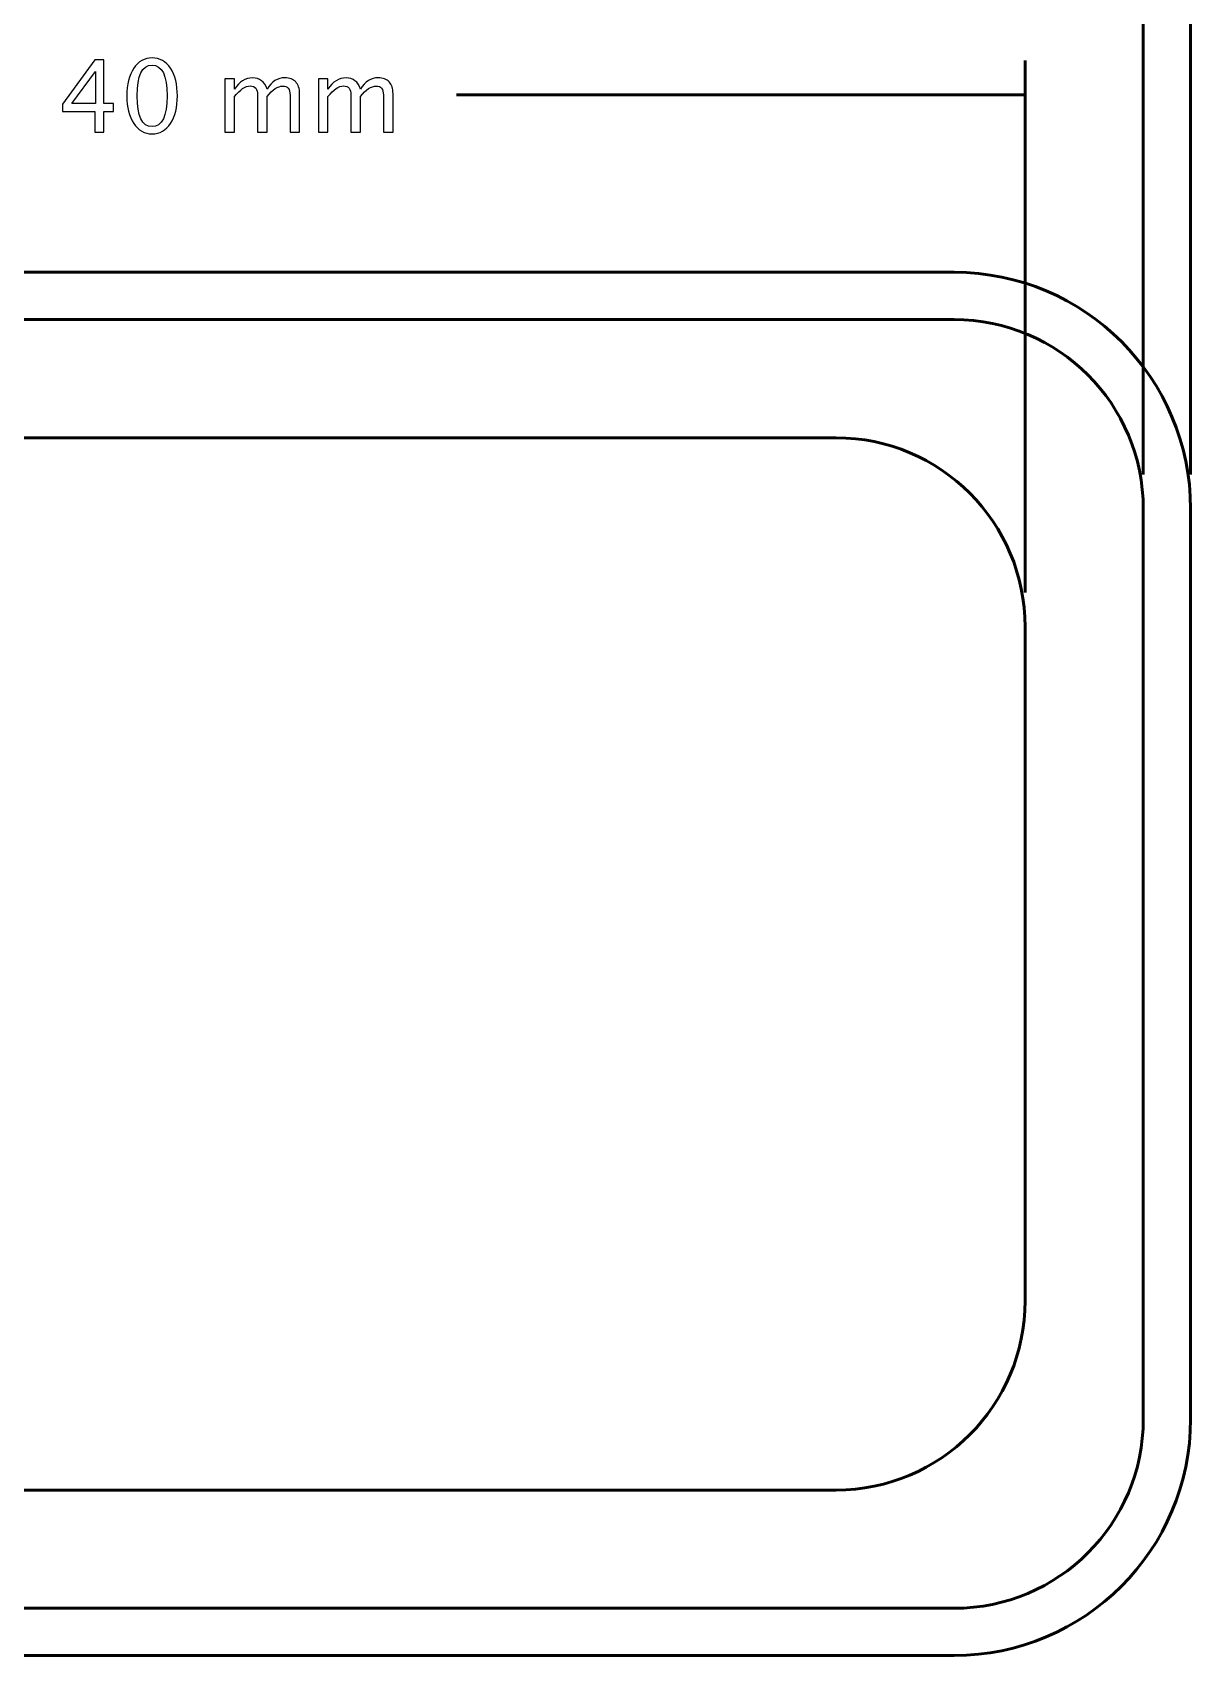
# Model space of a CAD drawing. Header units: centimetres. Extents: x -17.7 to 15.2, y -27.6 to 36.6.
# Drawn here: x -5.9 to 3.9, y 15.15 to 28.88 of the extents above; entities that cross this region are included whole.
import ezdxf

# ---------------------------------------------------------------- set-up
doc = ezdxf.new("R2010")
doc.units = ezdxf.units.CM
doc.header["$MEASUREMENT"] = 0
doc.layers.add('Layer 1', color=7, linetype='Continuous')

msp = doc.modelspace()

# ---------------------------------------------------------------- linework, layer by layer
at = {"layer": 'Layer 1', "lineweight": 53}
for points in [[(3.9, 25.14106), (3.9, 25.14106), (3.9, 31.64106), (3.9, 31.64106)], [(3.5, 25.14106), (3.5, 25.14106), (3.5, 30.14106), (3.5, 30.14106)], [(2.5, 24.14106), (2.5, 24.14106), (2.5, 28.64106), (2.5, 28.64106)], [(-2.31368, 28.35), (-2.31368, 28.35), (2.5, 28.35), (2.5, 28.35)]]:
    msp.add_open_spline(points, degree=3, dxfattribs=at)
at = {"layer": 'Layer 1'}
for points, knots in [([(-5.37293, 28.03631), (-5.37293, 28.03631), (-5.37293, 28.20988), (-5.37293, 28.20988), (-5.37293, 28.20988), (-5.37293, 28.20988), (-5.64894, 28.20988), (-5.64894, 28.20988), (-5.64894, 28.20988), (-5.64894, 28.20988), (-5.64894, 28.27168), (-5.64894, 28.27168), (-5.64894, 28.27168), (-5.64894, 28.27168), (-5.37293, 28.64845), (-5.37293, 28.64845), (-5.37293, 28.64845), (-5.37293, 28.64845), (-5.29673, 28.64845), (-5.29673, 28.64845), (-5.29673, 28.64845), (-5.29673, 28.64845), (-5.29673, 28.27676), (-5.29673, 28.27676), (-5.29673, 28.27676), (-5.29673, 28.27676), (-5.2146, 28.27676), (-5.2146, 28.27676), (-5.2146, 28.27676), (-5.2146, 28.27676), (-5.2146, 28.20988), (-5.2146, 28.20988), (-5.2146, 28.20988), (-5.2146, 28.20988), (-5.29673, 28.20988), (-5.29673, 28.20988), (-5.29673, 28.20988), (-5.29673, 28.20988), (-5.29673, 28.03631), (-5.29673, 28.03631), (-5.29673, 28.03631), (-5.29673, 28.03631), (-5.37293, 28.03631), (-5.37293, 28.03631)], [0, 0, 0, 0, 0.08333333, 0.08333333, 0.08333333, 0.08333333, 0.16666667, 0.16666667, 0.16666667, 0.16666667, 0.25, 0.25, 0.25, 0.25, 0.33333333, 0.33333333, 0.33333333, 0.33333333, 0.41666667, 0.41666667, 0.41666667, 0.41666667, 0.5, 0.5, 0.5, 0.5, 0.58333333, 0.58333333, 0.58333333, 0.58333333, 0.66666667, 0.66666667, 0.66666667, 0.66666667, 0.75, 0.75, 0.75, 0.75, 0.83333333, 0.83333333, 0.83333333, 0.83333333, 1, 1, 1, 1]), ([(-4.88919, 28.02107), (-4.9534, 28.02107), (-5.00519, 28.05056), (-5.04442, 28.10941), (-5.04442, 28.10941), (-5.08379, 28.16825), (-5.1034, 28.24586), (-5.1034, 28.34238), (-5.1034, 28.34238), (-5.1034, 28.4389), (-5.08379, 28.51651), (-5.04442, 28.57536), (-5.04442, 28.57536), (-5.00519, 28.6342), (-4.9534, 28.66369), (-4.88919, 28.66369), (-4.88919, 28.66369), (-4.8247, 28.66369), (-4.77292, 28.63434), (-4.73369, 28.57564), (-4.73369, 28.57564), (-4.6946, 28.51694), (-4.67498, 28.43918), (-4.67498, 28.34238), (-4.67498, 28.34238), (-4.67498, 28.24586), (-4.6946, 28.16825), (-4.73369, 28.10941), (-4.73369, 28.10941), (-4.77292, 28.05056), (-4.8247, 28.02107), (-4.88919, 28.02107)], [0, 0, 0, 0, 0.11111111, 0.11111111, 0.11111111, 0.11111111, 0.22222222, 0.22222222, 0.22222222, 0.22222222, 0.33333333, 0.33333333, 0.33333333, 0.33333333, 0.44444444, 0.44444444, 0.44444444, 0.44444444, 0.55555556, 0.55555556, 0.55555556, 0.55555556, 0.66666667, 0.66666667, 0.66666667, 0.66666667, 0.77777778, 0.77777778, 0.77777778, 0.77777778, 1, 1, 1, 1]), ([(-4.88933, 28.08203), (-4.80453, 28.08203), (-4.76219, 28.16881), (-4.76219, 28.34238), (-4.76219, 28.34238), (-4.76219, 28.51595), (-4.80453, 28.60273), (-4.88933, 28.60273), (-4.88933, 28.60273), (-4.97386, 28.60273), (-5.01619, 28.51595), (-5.01619, 28.34238), (-5.01619, 28.34238), (-5.01619, 28.16881), (-4.97386, 28.08203), (-4.88933, 28.08203)], [0, 0, 0, 0, 0.2, 0.2, 0.2, 0.2, 0.4, 0.4, 0.4, 0.4, 0.6, 0.6, 0.6, 0.6, 1, 1, 1, 1]), ([(-5.56865, 28.27676), (-5.56865, 28.27676), (-5.36785, 28.27676), (-5.36785, 28.27676), (-5.36785, 28.27676), (-5.36785, 28.27676), (-5.36785, 28.54798), (-5.36785, 28.54798), (-5.36785, 28.54798), (-5.36785, 28.54798), (-5.56865, 28.27676), (-5.56865, 28.27676)], [0, 0, 0, 0, 0.25, 0.25, 0.25, 0.25, 0.5, 0.5, 0.5, 0.5, 1, 1, 1, 1]), ([(-4.27225, 28.03631), (-4.27225, 28.03631), (-4.27225, 28.48505), (-4.27225, 28.48505), (-4.27225, 28.48505), (-4.27225, 28.48505), (-4.19097, 28.48505), (-4.19097, 28.48505), (-4.19097, 28.48505), (-4.19097, 28.48505), (-4.19097, 28.40024), (-4.19097, 28.40024), (-4.19097, 28.40024), (-4.15132, 28.46303), (-4.10052, 28.49436), (-4.03829, 28.49436), (-4.03829, 28.49436), (-3.97831, 28.49436), (-3.93753, 28.46303), (-3.9158, 28.40024), (-3.9158, 28.40024), (-3.87728, 28.4636), (-3.82704, 28.49521), (-3.76538, 28.49521), (-3.76538, 28.49521), (-3.72601, 28.49521), (-3.69539, 28.48363), (-3.67351, 28.46035), (-3.67351, 28.46035), (-3.65164, 28.43707), (-3.64063, 28.40447), (-3.64063, 28.36256), (-3.64063, 28.36256), (-3.64063, 28.36256), (-3.64063, 28.03631), (-3.64063, 28.03631), (-3.64063, 28.03631), (-3.64063, 28.03631), (-3.72191, 28.03631), (-3.72191, 28.03631), (-3.72191, 28.03631), (-3.72191, 28.03631), (-3.72191, 28.34915), (-3.72191, 28.34915), (-3.72191, 28.34915), (-3.72191, 28.40024), (-3.74223, 28.42578), (-3.78287, 28.42578), (-3.78287, 28.42578), (-3.82507, 28.42578), (-3.86938, 28.396), (-3.9158, 28.33631), (-3.9158, 28.33631), (-3.9158, 28.33631), (-3.9158, 28.03631), (-3.9158, 28.03631), (-3.9158, 28.03631), (-3.9158, 28.03631), (-3.99708, 28.03631), (-3.99708, 28.03631), (-3.99708, 28.03631), (-3.99708, 28.03631), (-3.99708, 28.34944), (-3.99708, 28.34944), (-3.99708, 28.34944), (-3.99708, 28.40094), (-4.01768, 28.42662), (-4.05903, 28.42662), (-4.05903, 28.42662), (-4.10009, 28.42662), (-4.14412, 28.39671), (-4.19097, 28.33674), (-4.19097, 28.33674), (-4.19097, 28.33674), (-4.19097, 28.03631), (-4.19097, 28.03631), (-4.19097, 28.03631), (-4.19097, 28.03631), (-4.27225, 28.03631), (-4.27225, 28.03631)], [0, 0, 0, 0, 0.04761905, 0.04761905, 0.04761905, 0.04761905, 0.0952381, 0.0952381, 0.0952381, 0.0952381, 0.14285714, 0.14285714, 0.14285714, 0.14285714, 0.19047619, 0.19047619, 0.19047619, 0.19047619, 0.23809524, 0.23809524, 0.23809524, 0.23809524, 0.28571429, 0.28571429, 0.28571429, 0.28571429, 0.33333333, 0.33333333, 0.33333333, 0.33333333, 0.38095238, 0.38095238, 0.38095238, 0.38095238, 0.42857143, 0.42857143, 0.42857143, 0.42857143, 0.47619048, 0.47619048, 0.47619048, 0.47619048, 0.52380952, 0.52380952, 0.52380952, 0.52380952, 0.57142857, 0.57142857, 0.57142857, 0.57142857, 0.61904762, 0.61904762, 0.61904762, 0.61904762, 0.66666667, 0.66666667, 0.66666667, 0.66666667, 0.71428571, 0.71428571, 0.71428571, 0.71428571, 0.76190476, 0.76190476, 0.76190476, 0.76190476, 0.80952381, 0.80952381, 0.80952381, 0.80952381, 0.85714286, 0.85714286, 0.85714286, 0.85714286, 0.9047619, 0.9047619, 0.9047619, 0.9047619, 1, 1, 1, 1]), ([(-3.48174, 28.03631), (-3.48174, 28.03631), (-3.48174, 28.48505), (-3.48174, 28.48505), (-3.48174, 28.48505), (-3.48174, 28.48505), (-3.40046, 28.48505), (-3.40046, 28.48505), (-3.40046, 28.48505), (-3.40046, 28.48505), (-3.40046, 28.40024), (-3.40046, 28.40024), (-3.40046, 28.40024), (-3.36081, 28.46303), (-3.31001, 28.49436), (-3.24778, 28.49436), (-3.24778, 28.49436), (-3.1878, 28.49436), (-3.14702, 28.46303), (-3.12529, 28.40024), (-3.12529, 28.40024), (-3.08677, 28.4636), (-3.03653, 28.49521), (-2.97487, 28.49521), (-2.97487, 28.49521), (-2.9355, 28.49521), (-2.90488, 28.48363), (-2.883, 28.46035), (-2.883, 28.46035), (-2.86113, 28.43707), (-2.85012, 28.40447), (-2.85012, 28.36256), (-2.85012, 28.36256), (-2.85012, 28.36256), (-2.85012, 28.03631), (-2.85012, 28.03631), (-2.85012, 28.03631), (-2.85012, 28.03631), (-2.9314, 28.03631), (-2.9314, 28.03631), (-2.9314, 28.03631), (-2.9314, 28.03631), (-2.9314, 28.34915), (-2.9314, 28.34915), (-2.9314, 28.34915), (-2.9314, 28.40024), (-2.95172, 28.42578), (-2.99236, 28.42578), (-2.99236, 28.42578), (-3.03456, 28.42578), (-3.07887, 28.396), (-3.12529, 28.33631), (-3.12529, 28.33631), (-3.12529, 28.33631), (-3.12529, 28.03631), (-3.12529, 28.03631), (-3.12529, 28.03631), (-3.12529, 28.03631), (-3.20657, 28.03631), (-3.20657, 28.03631), (-3.20657, 28.03631), (-3.20657, 28.03631), (-3.20657, 28.34944), (-3.20657, 28.34944), (-3.20657, 28.34944), (-3.20657, 28.40094), (-3.22717, 28.42662), (-3.26852, 28.42662), (-3.26852, 28.42662), (-3.30958, 28.42662), (-3.35361, 28.39671), (-3.40046, 28.33674), (-3.40046, 28.33674), (-3.40046, 28.33674), (-3.40046, 28.03631), (-3.40046, 28.03631), (-3.40046, 28.03631), (-3.40046, 28.03631), (-3.48174, 28.03631), (-3.48174, 28.03631)], [0, 0, 0, 0, 0.04761905, 0.04761905, 0.04761905, 0.04761905, 0.0952381, 0.0952381, 0.0952381, 0.0952381, 0.14285714, 0.14285714, 0.14285714, 0.14285714, 0.19047619, 0.19047619, 0.19047619, 0.19047619, 0.23809524, 0.23809524, 0.23809524, 0.23809524, 0.28571429, 0.28571429, 0.28571429, 0.28571429, 0.33333333, 0.33333333, 0.33333333, 0.33333333, 0.38095238, 0.38095238, 0.38095238, 0.38095238, 0.42857143, 0.42857143, 0.42857143, 0.42857143, 0.47619048, 0.47619048, 0.47619048, 0.47619048, 0.52380952, 0.52380952, 0.52380952, 0.52380952, 0.57142857, 0.57142857, 0.57142857, 0.57142857, 0.61904762, 0.61904762, 0.61904762, 0.61904762, 0.66666667, 0.66666667, 0.66666667, 0.66666667, 0.71428571, 0.71428571, 0.71428571, 0.71428571, 0.76190476, 0.76190476, 0.76190476, 0.76190476, 0.80952381, 0.80952381, 0.80952381, 0.80952381, 0.85714286, 0.85714286, 0.85714286, 0.85714286, 0.9047619, 0.9047619, 0.9047619, 0.9047619, 1, 1, 1, 1])]:
    msp.add_open_spline(points, degree=3, knots=knots, dxfattribs=at)
at = {"layer": 'Layer 1', "lineweight": 53}
for points in [[(-12.9, 17.15), (-12.9, 17.15), (-12.9, 24.85), (-12.9, 24.85), (-12.9, 24.85), (-12.9, 25.95456), (-12.00457, 26.85), (-10.9, 26.85), (-10.9, 26.85), (-10.9, 26.85), (1.9, 26.85), (1.9, 26.85), (1.9, 26.85), (3.00457, 26.85), (3.9, 25.95456), (3.9, 24.85), (3.9, 24.85), (3.9, 24.85), (3.9, 17.15), (3.9, 17.15), (3.9, 17.15), (3.9, 16.04544), (3.00457, 15.15), (1.9, 15.15), (1.9, 15.15), (1.9, 15.15), (-10.9, 15.15), (-10.9, 15.15), (-10.9, 15.15), (-12.00457, 15.15), (-12.9, 16.04544), (-12.9, 17.15)], [(-12.5, 17.15), (-12.5, 17.15), (-12.5, 24.85), (-12.5, 24.85), (-12.5, 24.85), (-12.5, 25.73365), (-11.78365, 26.45), (-10.9, 26.45), (-10.9, 26.45), (-10.9, 26.45), (1.9, 26.45), (1.9, 26.45), (1.9, 26.45), (2.78365, 26.45), (3.5, 25.73365), (3.5, 24.85), (3.5, 24.85), (3.5, 24.85), (3.5, 17.15), (3.5, 17.15), (3.5, 17.15), (3.5, 16.26635), (2.78365, 15.55), (1.9, 15.55), (1.9, 15.55), (1.9, 15.55), (-10.9, 15.55), (-10.9, 15.55), (-10.9, 15.55), (-11.78365, 15.55), (-12.5, 16.26635), (-12.5, 17.15)], [(-11.5, 18.15), (-11.5, 18.15), (-11.5, 23.85), (-11.5, 23.85), (-11.5, 23.85), (-11.5, 24.73365), (-10.78365, 25.45), (-9.9, 25.45), (-9.9, 25.45), (-9.9, 25.45), (0.9, 25.45), (0.9, 25.45), (0.9, 25.45), (1.78365, 25.45), (2.5, 24.73365), (2.5, 23.85), (2.5, 23.85), (2.5, 23.85), (2.5, 18.15), (2.5, 18.15), (2.5, 18.15), (2.5, 17.26635), (1.78365, 16.55), (0.9, 16.55), (0.9, 16.55), (0.9, 16.55), (-9.9, 16.55), (-9.9, 16.55), (-9.9, 16.55), (-10.78365, 16.55), (-11.5, 17.26635), (-11.5, 18.15)]]:
    msp.add_open_spline(points, degree=3, knots=[0, 0, 0, 0, 0.11111111, 0.11111111, 0.11111111, 0.11111111, 0.22222222, 0.22222222, 0.22222222, 0.22222222, 0.33333333, 0.33333333, 0.33333333, 0.33333333, 0.44444444, 0.44444444, 0.44444444, 0.44444444, 0.55555556, 0.55555556, 0.55555556, 0.55555556, 0.66666667, 0.66666667, 0.66666667, 0.66666667, 0.77777778, 0.77777778, 0.77777778, 0.77777778, 1, 1, 1, 1], dxfattribs=at)

doc.saveas('drawing.dxf')
